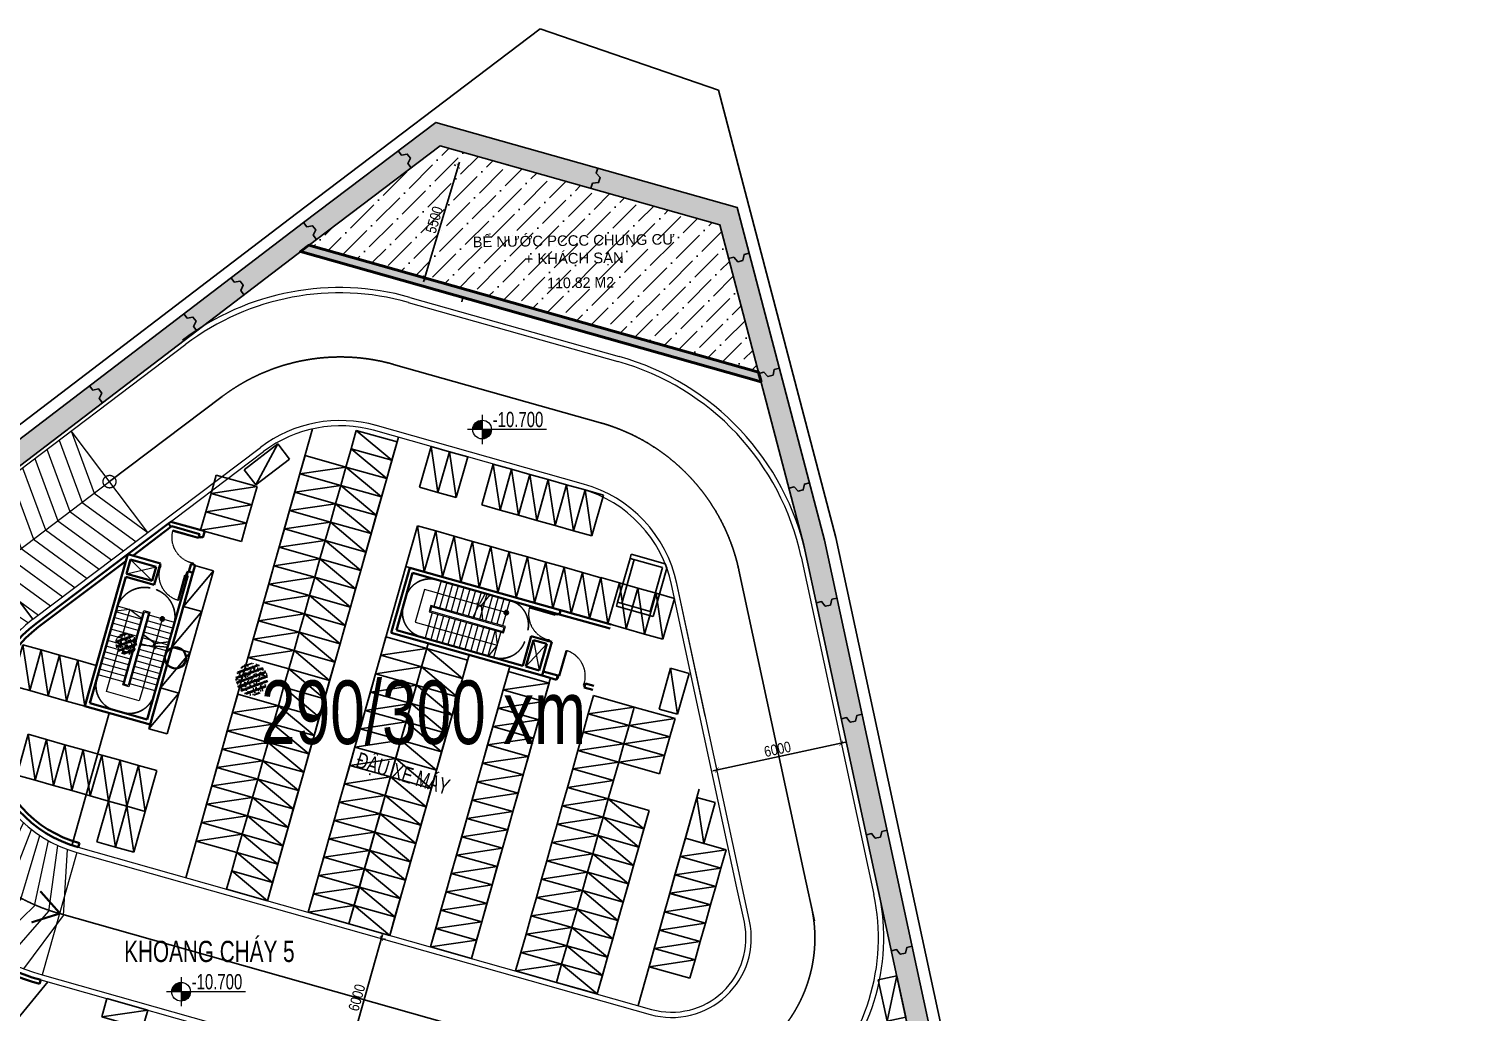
# Model space of a CAD drawing. Header units: millimetres. Extents: x -1534340 to 1713810, y -1348191 to 1114081.
# Drawn here: x 1308139 to 1375774, y 102014 to 148426 of the extents above; entities that cross this region are included whole.
import ezdxf
from ezdxf.enums import TextEntityAlignment as Align

# ---------------------------------------------------------------- set-up
doc = ezdxf.new("R2010")
doc.units = ezdxf.units.MM
doc.header["$LTSCALE"] = 100
doc.header["$PDMODE"] = 32
doc.header["$PDSIZE"] = 2.5
for name, pattern in [('DASHDOT2', [0.5, 0.25, -0.125, 0, -0.125]), ('DASHED', [4.5, 3, -1.5]), ('HIDDEN', [0.375, 0.25, -0.125]), ('Xref_ST_MBDV Cot vach 30.7.2022$0$DASHDOT', [1, 0.5, -0.25, 0, -0.25])]:
    doc.linetypes.add(name, pattern=pattern)
for name, color, linetype in [('A-FLOR-STRS', 16, 'Continuous'), ('A-FLOR-STRS-ARROW', 8, 'Continuous'), ('ccu12-Hatch', 250, 'Continuous'), ('KC-Betong', 6, 'Continuous'), ('KT-Kich thuoc', 9, 'Continuous'), ('KT-Nuoc', 164, 'Continuous'), ('Wall FF', 4, 'Continuous'), ('xemay', 39, 'Continuous'), ('Xref_ST_MBDV Cot vach 30.7.2022$0$KT-Text', 7, 'Continuous'), ('Xref_ST_MBDV Cot vach 30.7.2022$0$Xref_ST_MBDV Cot vach 30.7.2022|Xref_ST_MBDV Cot vach 30.7.2022|Xref_ST_MBDV Cot vach 30.7.2022|Xref_ST_MBDV Cot vach 30.7.2022|A-CORE-OTLN', 2, 'Continuous'), ('Xref_ST_MBDV Cot vach 30.7.2022$0$Xref_ST_MBDV Cot vach 30.7.2022|Xref_ST_MBDV Cot vach 30.7.2022|Xref_ST_MBDV Cot vach 30.7.2022|Xref_ST_MBDV Cot vach 30.7.2022|A-WALL-PATT', 251, 'Continuous'), ('Xref_ST_MBDV Cot vach 30.7.2022$0$Xref_ST_MBDV Cot vach 30.7.2022|Xref_ST_MBDV Cot vach 30.7.2022|Xref_ST_MBDV Cot vach 30.7.2022|Xref_ST_MBDV Cot vach 30.7.2022|ccu12-Thay', 7, 'Continuous'), ('Xref_ST_MBDV Cot vach 30.7.2022$0$Xref_ST_MBDV Cot vach 30.7.2022|Xref_ST_MBDV Cot vach 30.7.2022|Xref_ST_MBDV Cot vach 30.7.2022|Xref_ST_MBDV Cot vach 30.7.2022|Site_plot line', 1, 'Xref_ST_MBDV Cot vach 30.7.2022$0$DASHDOT')]:
    doc.layers.add(name, color=color, linetype=linetype)
for name, color, linetype, lineweight in [('CUA', 37, 'Continuous', 13), ('GT NEW', 1, 'Continuous', 13), ('KT-Chu viet', 255, 'Continuous', 20), ('KT-Ghi chu', 26, 'Continuous', 15), ('KT-GIAO THONG HAM', 42, 'Continuous', 13), ('KT-Net cat', 1, 'Continuous', 40), ('KT-Net cot', 2, 'Continuous', 50), ('KT-Net khuat', 8, 'HIDDEN', 18), ('KT-Net manh', 251, 'Continuous', 13), ('KT-Net thay', 7, 'Continuous', 15), ('KT-Vat lieu', 250, 'Continuous', 9), ('SPE-MEP-HVAC', 140, 'Continuous', 0)]:
    doc.layers.add(name, color=color, linetype=linetype, lineweight=lineweight)
doc.styles.add('220126_HDN_HBA typical plan$0$211210_HDN_HBA_TYPICAL PLAN CORE OPT 1$0$HBA-Text', font='GOTHIC.TTF')
doc.styles.add('Arial Narrow', font='ARIALN.TTF')
doc.styles.add('font unicode ccu', font='arial.ttf')
doc.styles.add('Xref_ST_MBDV Cot vach 30.7.2022$0$Arial', font='arial.ttf', dxfattribs={"width": 0.7})
doc.dimstyles.new('CCU_1-300', dxfattribs={"dimscale": 200, "dimtxt": 2.5, "dimasz": 1, "dimexe": 1, "dimexo": 2, "dimgap": 0.5, "dimtad": 1, "dimdec": 0, "dimrnd": 5, "dimdsep": 46, "dimtxsty": 'Arial Narrow', "dimblk": 'ARCHTICK', "dimcen": -1, "dimdle": 1, "dimclrd": 256, "dimclre": 256, "dimclrt": 3, "dimadec": 0, "dimazin": 2, "dimtfac": 0.1, "dimtdec": 0, "dimtix": 1, "dimtmove": 2, "dimatfit": 1, "dimfxl": 1, "dimtvp": 0.833333, "dimtolj": 1, "dimtzin": 12, "dimarcsym": 0})

# ---------------------------------------------------------------- blocks, each defined once
blk = doc.blocks.new('Xref_ST_MBDV Cot vach 30.7.2022$0$Tuong Vay01-flat-1')
at = {"layer": 'Xref_ST_MBDV Cot vach 30.7.2022$0$Xref_ST_MBDV Cot vach 30.7.2022|Xref_ST_MBDV Cot vach 30.7.2022|Xref_ST_MBDV Cot vach 30.7.2022|Xref_ST_MBDV Cot vach 30.7.2022|A-WALL-PATT'}
h = blk.add_hatch(dxfattribs=at)
h.set_pattern_fill('ACET-2D-VATLIEU04', color=256, scale=50, pattern_type=2)
h.set_pattern_definition([(50, (-11139561.84, -1407213.45), (-225.902474, 189.5546825), [37.5, -412.5]), (355, (-11139561.84, -1407213.45), (32.127212, 367.215716), [30, -330]), (100.4514, (-11139531.95, -1407216.06), (-341.231527, -62.944187), [31.870095, -350.571056]), (46.1842, (-11139561.84, -1407113.45), (-319.180497, 306.252097), [56.25, -618.75]), (96.6356, (-11139517.37, -1407120.34), (-516.995922, -60.144022), [47.805144, -525.8565]), (351.1842, (-11139561.84, -1407113.45), (84.740774, 546.39543), [45, -495]), (21, (-11139511.84, -1407138.45), (-105.680822, 275.3079534), [37.5, -412.5]), (326, (-11139511.84, -1407138.45), (206.128805, 305.59852), [30, -330]), (71.4514, (-11139486.97, -1407155.22), (-328.963765, 110.380101), [31.870095, -350.571056]), (37.5, (-11139561.84, -1407213.45), (-78.1345294, 101.8269012), [0, -326, 0, -335, 0, -331.25]), (7.5, (-11139561.84, -1407213.45), (-23.2793464, 176.824191), [0, -191, 0, -318.5, 0, -126.25]), (327.5, (-11139673.34, -1407213.45), (71.9444175, 112.9301145), [0, -125, 0, -390, 0, -517.5000003]), (317.5, (-11139723.34, -1407213.45), (158.0205496, 172.449169), [0, -162.5, 0, -259, 0, -367.5]), (45, (-11139561.84, -1407213.45), (-150.260191, 150.260191), []), (45, (-11139561.84, -1407152.2), (-150.260191, 150.260191), [])])
h.paths.add_polyline_path([(-82665, -118500), (-81837, -121132), (-80903, -123728), (-79863, -126284), (-78720, -128795), (-77475, -131258), (-76131, -133667), (-74689, -136020), (-73153, -138312), (-71525, -140539), (-69807, -142699), (-68002, -144786), (-66114, -146798), (-64145, -148731), (-62100, -150582), (-59980, -152349), (-57790, -154027), (-55533, -155614), (-53213, -157109), (-50835, -158507), (-48401, -159807), (-45916, -161007), (-43385, -162104), (-40811, -163097), (-38198, -163985), (-35551, -164765), (-32875, -165436), (-30174, -165998), (-27451, -166448), (-24702, -166789), (-4397, -168938), (36420, -167648), (41836, -160719), (12445, -24368), (8473, -9249), (-4719, -5521), (-10557, -9947), (-34021, -27848), (-39777, -32009), (-41249, -35294), (-45787, -38574), (-49368, -38942), (-57644, -44924), (-59845, -46601), (-61969, -48362), (-64020, -50208), (-65993, -52137), (-67887, -54144), (-69696, -56226), (-71420, -58381), (-73054, -60604), (-74596, -62892), (-76043, -65242), (-77394, -67648), (-78645, -70107), (-79794, -72615), (-80841, -75168), (-81782, -77762), (-82617, -80392), (-83343, -83054), (-83961, -85743), (-84468, -88455), (-84865, -91186), (-85149, -93930), (-85321, -96684), (-85381, -99530), (-85329, -102201), (-85163, -104955), (-84886, -107701), (-84496, -110432), (-83996, -113146), (-83385, -115836)], flags=16)
h.paths.add_polyline_path([(-83625, -118781), (-82785, -121452), (-81837, -124086), (-80781, -126680), (-79621, -129228), (-78358, -131727), (-76994, -134172), (-75531, -136560), (-73973, -138886), (-72320, -141146), (-70577, -143337), (-68746, -145455), (-66829, -147497), (-64832, -149459), (-62755, -151337), (-60604, -153130), (-58382, -154833), (-56092, -156444), (-53738, -157960), (-51324, -159379), (-48854, -160699), (-46333, -161916), (-43764, -163030), (-41151, -164038), (-38500, -164938), (-35814, -165730), (-33098, -166411), (-30357, -166981), (-27595, -167438), (-24816, -167783), (-4434, -169940), (36920, -168633), (42913, -160966), (13418, -24135), (9295, -8442), (-4926, -4424), (-11163, -9151), (-34617, -27045), (-40580, -31355), (-42052, -34640), (-46156, -37607), (-49737, -37975), (-58240, -44121), (-60467, -45819), (-62623, -47605), (-64704, -49479), (-66707, -51435), (-68628, -53472), (-70465, -55586), (-72214, -57772), (-73872, -60029), (-75437, -62350), (-76905, -64734), (-78276, -67176), (-79545, -69672), (-80712, -72217), (-81774, -74808), (-82729, -77440), (-83576, -80109), (-84314, -82810), (-84940, -85539), (-85455, -88291), (-85857, -91062), (-86146, -93847), (-86321, -96642), (-86382, -99529), (-86328, -102241), (-86160, -105036), (-85879, -107821), (-85484, -110593), (-84976, -113347), (-84356, -116078)])
at = {"layer": 'Xref_ST_MBDV Cot vach 30.7.2022$0$Xref_ST_MBDV Cot vach 30.7.2022|Xref_ST_MBDV Cot vach 30.7.2022|Xref_ST_MBDV Cot vach 30.7.2022|Xref_ST_MBDV Cot vach 30.7.2022|A-CORE-OTLN', "color": 6}
for points in [[(42913, -160966), (13418, -24135), (9295, -8442), (-4926, -4424), (-11163, -9151), (-34617, -27045), (-40580, -31355), (-42052, -34640), (-46156, -37607), (-49737, -37975), (-58240, -44121), (-60467, -45819), (-62623, -47605), (-64704, -49479), (-66707, -51435), (-68628, -53472)], [(41836, -160719), (12445, -24368), (8473, -9249), (-4719, -5521), (-10557, -9947), (-34021, -27848), (-39777, -32009), (-41249, -35294), (-45787, -38574), (-49368, -38942), (-57644, -44924), (-59845, -46601), (-61969, -48362), (-64020, -50208), (-65993, -52137), (-67887, -54144), (-69696, -56226)]]:
    blk.add_lwpolyline(points, dxfattribs=at)
at = {"layer": 'Xref_ST_MBDV Cot vach 30.7.2022$0$Xref_ST_MBDV Cot vach 30.7.2022|Xref_ST_MBDV Cot vach 30.7.2022|Xref_ST_MBDV Cot vach 30.7.2022|Xref_ST_MBDV Cot vach 30.7.2022|ccu12-Thay', "ltscale": 10}
for points in [[(-6700, -5768), (-6548, -5967), (-6274, -5915), (-6122, -6113), (-6245, -6365), (-6093, -6563)], [(2721, -6586), (2639, -6822), (2835, -7022), (2753, -7259), (2476, -7295), (2394, -7531)], [(-11163, -9151), (-11011, -9349), (-10736, -9297), (-10585, -9496), (-10708, -9747), (-10556, -9946)], [(9860, -10595), (9619, -10658), (9561, -10932), (9319, -10996), (9135, -10785), (8893, -10849)], [(-14583, -11760), (-14431, -11959), (-14156, -11906), (-14005, -12105), (-14128, -12356), (-13976, -12555)], [(-16809, -13458), (-16657, -13657), (-16382, -13605), (-16231, -13804), (-16354, -14055), (-16202, -14253)], [(11284, -16011), (11042, -16074), (10985, -16348), (10743, -16412), (10558, -16202), (10316, -16265)], [(-21261, -16855), (-21109, -17054), (-20835, -17001), (-20683, -17200), (-20806, -17452), (-20654, -17650)], [(12707, -21427), (12465, -21491), (12408, -21764), (12166, -21828), (11981, -21618), (11740, -21681)], [(14008, -26872), (13764, -26925), (13694, -27196), (13450, -27249), (13275, -27030), (13031, -27083)], [(15188, -32347), (14944, -32399), (14874, -32670), (14630, -32723), (14455, -32505), (14211, -32557)], [(16368, -37821), (16124, -37873), (16054, -38144), (15810, -38197), (15635, -37979), (15391, -38032)], [(17548, -43295), (17304, -43348), (17234, -43619), (16990, -43671), (16815, -43453), (16571, -43506)]]:
    blk.add_lwpolyline(points, dxfattribs=at)
at = {"layer": 'Xref_ST_MBDV Cot vach 30.7.2022$0$Xref_ST_MBDV Cot vach 30.7.2022|Xref_ST_MBDV Cot vach 30.7.2022|Xref_ST_MBDV Cot vach 30.7.2022|Xref_ST_MBDV Cot vach 30.7.2022|Site_plot line', "ltscale": 5000}
for p, q in [((0, 0), (-11496, -8713)), ((8409, -2905), (0, 0)), ((13953, -24007), (8409, -2905)), ((-11496, -8713), (-34945, -26604)), ((43505, -161101), (13953, -24007))]:
    blk.add_line(p, q, dxfattribs=at)
blk = doc.blocks.new('BBBBBB2')
at = {"layer": 'A-FLOR-STRS-ARROW'}
h = blk.add_hatch(color=256, dxfattribs=at)
edge = h.paths.add_edge_path(flags=0)
edge.add_arc((-38795, 141625), 100, -105.77878, 254.22122, ccw=False)
blk.add_circle((-38795, 141625), 100, dxfattribs=at)
at = {"layer": 'A-FLOR-STRS-ARROW', "linetype": 'DASHED', "ltscale": 200}
for centre, start, end in [((-42384, 142015), 73.59202, 160.26912), ((-38946, 141044), 348.17328, 74.85038), ((-42493, 141630), 168.17328, 254.85038), ((-39054, 140659), 253.59202, 340.26912)]:
    blk.add_arc(centre, 1200, start, end, dxfattribs=at)
at = {"layer": 'KT-Net cat'}
for p, q in [((-44221, 140664), (-43350, 143743)), ((-43974, 140802), (-43212, 143496)), ((-43350, 143743), (-36230, 141731)), ((-43212, 143496), (-36285, 141539)), ((-36285, 141539), (-36230, 141731)), ((-38007, 139116), (-43974, 140802)), ((-37099, 138652), (-44221, 140664)), ((-37613, 140511), (-38007, 139116)), ((-37509, 140326), (-37863, 139075)), ((-36843, 140294), (-37613, 140511)), ((-36884, 140150), (-37509, 140326)), ((-36884, 140150), (-37237, 138899)), ((-36651, 140240), (-37099, 138652)), ((-36843, 140294), (-36651, 140240)), ((-37863, 139075), (-37237, 138899))]:
    blk.add_line(p, q, dxfattribs=at)
at = {"layer": 'KT-Net manh', "elevation": 0}
for points in [[(-39796, 142531), (-40046, 142053), (-40181, 142066), (-39976, 141908), (-40113, 141925), (-40377, 141396)], [(-39896, 141260), (-39960, 141954), (-39556, 142463)], [(-39294, 140779), (-39230, 140085), (-39634, 139576)]]:
    blk.add_lwpolyline(points, dxfattribs=at)
at = {"layer": 'KT-Net thay'}
for p, q in [((-41865, 143116), (-42205, 141913)), ((-41596, 143040), (-41936, 141837)), ((-41326, 142964), (-41666, 141761)), ((-41057, 142887), (-41397, 141685)), ((-40788, 142811), (-41127, 141609)), ((-40518, 142735), (-40858, 141532)), ((-40249, 142659), (-40589, 141456)), ((-39979, 142583), (-40319, 141380)), ((-39710, 142507), (-40050, 141304)), ((-39440, 142431), (-39780, 141228)), ((-39171, 142354), (-39511, 141152)), ((-38901, 142278), (-39241, 141076)), ((-38632, 142202), (-38972, 140999)), ((-42287, 141624), (-42627, 140422)), ((-42017, 141548), (-42357, 140345)), ((-41748, 141472), (-42088, 140269)), ((-41478, 141396), (-41818, 140193)), ((-41209, 141320), (-41549, 140117)), ((-40940, 141244), (-41279, 140041)), ((-40670, 141168), (-41010, 139965)), ((-40401, 141091), (-40741, 139889)), ((-40131, 141015), (-40471, 139812)), ((-39862, 140939), (-40202, 139736)), ((-39592, 140863), (-39932, 139660)), ((-39323, 140787), (-39663, 139584)), ((-39053, 140711), (-39393, 139508))]:
    blk.add_line(p, q, dxfattribs=at)
at = {"layer": 'KT-Net thay', "elevation": 0}
blk.add_lwpolyline([(-38795, 141625), (-41836, 142484), (-42077, 142552), (-42654, 142715), (-43089, 141176), (-39230, 140085)], dxfattribs=at)
for points in [[(-38919, 140673), (-38837, 140961), (-42350, 141954), (-42431, 141665)], [(-38953, 140734), (-38899, 140927), (-42315, 141892), (-42369, 141700)]]:
    blk.add_lwpolyline(points, close=True, dxfattribs=at)
at = {"layer": 'SPE-MEP-HVAC', "linetype": 'HIDDEN', "ltscale": 1000, "elevation": 0}
for points in [[(-37863, 139075), (-36884, 140150)], [(-37509, 140326), (-37237, 138899)]]:
    blk.add_lwpolyline(points, dxfattribs=at)
blk = doc.blocks.new('*U1527')
blk.add_line((24, 120), (-399, 1081))
for points in [[(46, 20), (-458, 1164), (-421, 1180), (82, 36)], [(5, 112), (42, 128), (-381, 1089), (-418, 1073)], [(40, -92), (95, -67), (71, -12), (62, -16), (46, 20), (0, 0)], [(1276, 453), (1221, 428), (1197, 483), (1206, 487), (1190, 524), (1235, 544)]]:
    blk.add_lwpolyline(points, close=True)
at = {"linetype": 'HIDDEN'}
blk.add_arc((46, 20), 1250, 23.76895, 113.76895, dxfattribs=at)
blk = doc.blocks.new('plot bike')
at = {"linetype": 'HIDDEN', "ltscale": 1000}
blk.add_line((0, 450), (2000, -450), dxfattribs=at)
blk.add_lwpolyline([(0, 450), (2000, 450), (2000, -450), (0, -450)], close=True, dxfattribs=at)
blk = doc.blocks.new('_ARCHTICK')
at = {"color": 0, "linetype": 'ByBlock', "const_width": 0.15}
blk.add_lwpolyline([(-0.5, -0.5), (0.5, 0.5)], dxfattribs=at)
blk = doc.blocks.new('*D2299')
at = {"layer": 'Defpoints', "color": 0, "transparency": 16777216}
for p in [(1328409, 141938), (1328667, 141861), (1327078, 136595)]:
    blk.add_point(p, dxfattribs=at)
at = {"layer": 'KT-Kich thuoc', "lineweight": -2, "transparency": 16777216}
for p, q in [((1326763, 136481), (1328467, 142130)), ((1328284, 141976), (1328218, 141996)), ((1326695, 136711), (1326629, 136730))]:
    blk.add_line(p, q, dxfattribs=at)
at = {"layer": 'KT-Kich thuoc', "lineweight": -2, "transparency": 16777216, "xscale": 200, "yscale": 200, "zscale": 200}
for p, rotation in [((1328409, 141938), 73.21260309465923), ((1326821, 136673), 253.2126030946592)]:
    blk.add_blockref('_ARCHTICK', p, dxfattribs=dict(at, rotation=rotation))
at = {"layer": 'KT-Kich thuoc', "color": 3, "transparency": 16777216, "insert": (1327275, 139408), "char_height": 500, "attachment_point": 5, "rotation": 73.2126, "style": 'Arial Narrow'}
blk.add_mtext('\\A1;5500', dxfattribs=at)
blk = doc.blocks.new('*D2300')
at = {"layer": 'Defpoints', "color": 0, "transparency": 16777216}
for p in [(1324477, 105584), (1324780, 105498), (1322846, 99810)]:
    blk.add_point(p, dxfattribs=at)
at = {"layer": 'KT-Kich thuoc', "lineweight": -2, "transparency": 16777216}
for p, q in [((1323094, 99532), (1324834, 105691)), ((1324862, 105475), (1324972, 105444)), ((1323231, 99701), (1323341, 99670))]:
    blk.add_line(p, q, dxfattribs=at)
at = {"layer": 'KT-Kich thuoc', "lineweight": -2, "transparency": 16777216, "xscale": 200, "yscale": 200, "zscale": 200}
for p, rotation in [((1324780, 105498), 74.22122040986072), ((1323148, 99724), 254.2212204098607)]:
    blk.add_blockref('_ARCHTICK', p, dxfattribs=dict(at, rotation=rotation))
at = {"layer": 'KT-Kich thuoc', "color": 3, "transparency": 16777216, "insert": (1323622, 102708), "char_height": 500, "attachment_point": 5, "rotation": 74.22122, "style": 'Arial Narrow'}
blk.add_mtext('\\A1;6000', dxfattribs=at)
blk = doc.blocks.new('BBBBBB11')
at = {"layer": 'A-FLOR-STRS-ARROW'}
h = blk.add_hatch(color=256, dxfattribs=at)
edge = h.paths.add_edge_path(flags=0)
edge.add_arc((-49928, 143108), 100, -285.77904, 74.22096, ccw=False)
for points in [[(-48828, 143473), (-48764, 142779), (-49167, 142270)], [(-48927, 142202), (-48677, 142680), (-48542, 142667), (-48747, 142825), (-48611, 142808), (-48346, 143337)]]:
    blk.add_lwpolyline(points, dxfattribs=at)
blk.add_circle((-49928, 143108), 100, dxfattribs=at)
at = {"layer": 'A-FLOR-STRS-ARROW', "linetype": 'DASHED', "ltscale": 200}
for centre, radius, start, end in [((-49586, 143872), 1377, 79.30235, 159.13539), ((-49599, 143819), 1379, 169.34089, 249.09615), ((-46230, 143102), 1200, 348.17302, 74.85012), ((-46339, 142717), 1200, 253.59176, 340.26886)]:
    blk.add_arc(centre, radius, start, end, dxfattribs=at)
at = {"layer": 'KT-Net cat'}
for p, q in [((-51674, 146095), (-52108, 144555)), ((-44502, 144069), (-51674, 146095)), ((-51875, 144645), (-51536, 145848)), ((-50860, 145657), (-51536, 145848)), ((-50860, 145657), (-51200, 144454)), ((-51096, 144269), (-50716, 145617)), ((-44749, 143931), (-50716, 145617)), ((-52108, 144555), (-51096, 144269)), ((-51200, 144454), (-51875, 144645)), ((-45373, 140989), (-44502, 144069)), ((-45511, 141236), (-44749, 143931)), ((-52474, 143256), (-52542, 143015)), ((-52542, 143015), (-45373, 140989)), ((-52474, 143256), (-52281, 143201)), ((-52281, 143201), (-52295, 143153)), ((-52295, 143153), (-45511, 141236))]:
    blk.add_line(p, q, dxfattribs=at)
at = {"layer": 'KT-Net thay'}
for p, q in [((-49670, 144022), (-49330, 145225)), ((-49400, 143946), (-49060, 145149)), ((-49131, 143870), (-48791, 145073)), ((-48861, 143794), (-48522, 144997)), ((-48592, 143718), (-48252, 144921)), ((-48325, 143634), (-47985, 144837)), ((-48055, 143558), (-47715, 144761)), ((-47786, 143482), (-47446, 144684)), ((-47516, 143405), (-47176, 144608)), ((-47247, 143329), (-46907, 144532)), ((-46977, 143253), (-46638, 144456)), ((-46708, 143177), (-46368, 144380)), ((-46437, 143105), (-46098, 144308)), ((-50091, 142531), (-49751, 143734)), ((-49822, 142455), (-49482, 143657)), ((-49552, 142379), (-49212, 143581)), ((-49283, 142302), (-48943, 143505)), ((-49013, 142226), (-48674, 143429)), ((-48744, 142150), (-48404, 143353)), ((-48475, 142074), (-48135, 143277)), ((-48205, 141998), (-47865, 143201)), ((-47936, 141922), (-47596, 143124)), ((-47666, 141846), (-47326, 143048)), ((-47397, 141769), (-47057, 142972)), ((-47127, 141693), (-46787, 142896)), ((-46858, 141617), (-46518, 142820))]:
    blk.add_line(p, q, dxfattribs=at)
for points in [[(-49429, 143954), (-49493, 144648), (-49089, 145157)], [(-50025, 143131), (-46888, 142245), (-46648, 142177), (-46070, 142014), (-45635, 143553), (-49494, 144644)]]:
    blk.add_lwpolyline(points, dxfattribs=at)
for points in [[(-49805, 144060), (-49886, 143772), (-46374, 142779), (-46292, 143068)], [(-49770, 143999), (-49824, 143806), (-46408, 142841), (-46354, 143033)]]:
    blk.add_lwpolyline(points, close=True, dxfattribs=at)
at = {"layer": 'SPE-MEP-HVAC', "linetype": 'HIDDEN', "ltscale": 1000}
for points in [[(-50860, 145657), (-51875, 144645)], [(-51200, 144454), (-51536, 145848)]]:
    blk.add_lwpolyline(points, dxfattribs=at)
blk = doc.blocks.new('*U1517')
blk.add_line((-63, -104), (-1025, -527))
for points in [[(92, 40), (116, -15), (61, -39), (57, -30), (20, -46), (0, 0)], [(20, -46), (-1124, -549), (-1108, -585), (36, -82)], [(-71, -86), (-55, -123), (-1017, -545), (-1033, -508)], [(635, -1196), (610, -1141), (556, -1165), (560, -1174), (523, -1190), (543, -1236)]]:
    blk.add_lwpolyline(points, close=True)
at = {"linetype": 'HIDDEN'}
blk.add_arc((20, -46), 1250, 203.72097, 293.72097, dxfattribs=at)
blk = doc.blocks.new('*U1520')
blk.add_line((-104, 63), (-527, 1025))
for points in [[(-46, -20), (-549, 1124), (-585, 1108), (-82, -36)], [(-86, 71), (-123, 55), (-545, 1017), (-508, 1033)], [(40, -92), (-15, -116), (-39, -61), (-30, -57), (-46, -20), (0, 0)], [(-1196, -635), (-1141, -610), (-1165, -556), (-1174, -560), (-1190, -523), (-1236, -543)]]:
    blk.add_lwpolyline(points, close=True)
at = {"linetype": 'HIDDEN'}
blk.add_arc((-46, -20), 1250, 113.72091, 203.72091, dxfattribs=at)
blk = doc.blocks.new('*U1521')
blk.add_line((-24, -120), (399, -1081))
for points in [[(-40, 92), (-95, 67), (-71, 12), (-62, 17), (-46, -20), (0, 0)], [(-1276, -452), (-1221, -427), (-1197, -482), (-1206, -486), (-1190, -523), (-1236, -543)], [(-46, -20), (457, -1165), (420, -1181), (-82, -36)], [(-6, -112), (-42, -128), (380, -1089), (417, -1073)]]:
    blk.add_lwpolyline(points, close=True)
at = {"linetype": 'HIDDEN'}
blk.add_arc((-46, -20), 1250, 203.72091, 293.72091, dxfattribs=at)
blk = doc.blocks.new('*U2294')
at = {"layer": 'KT-Net manh', "linetype": 'HIDDEN', "ltscale": 3000}
blk.add_lwpolyline([(0, -3000), (900, 0), (0, 3000)], dxfattribs=at)
blk = doc.blocks.new('*U2295')
at = {"layer": 'KT-Kich thuoc', "color": 0, "linetype": 'ByBlock', "lineweight": -2, "transparency": 16777216}
for p, rotation in [((1311954, 127053), 217.0829542743545), ((1310806, 126185), 217.0829542743545), ((1311380, 126619), 217.0829542743545), ((1310232, 125751), 217.0829542743545), ((1309083, 124883), 217.0829542743545), ((1309657, 125317), 217.0829542743545), ((1308509, 124449), 217.0829542743545), ((1307360, 123581), 217.0829542743545), ((1307934, 124015), 217.0829542743545), ((1306786, 123147), 217.0829542743545), ((1306217, 122706), 219.5520870330055), ((1305680, 122227), 224.0110143710325), ((1305182, 121707), 228.4699417090594), ((1304727, 121150), 232.9288690470865), ((1304315, 120559), 237.3877963851135), ((1303951, 119938), 241.8467237231405), ((1303637, 119291), 246.3056510611677), ((1303373, 118621), 250.7645783991946), ((1303163, 117933), 255.2235057372216), ((1303007, 117231), 259.6824330752486), ((1302905, 116518), 264.1413604132755), ((1302860, 115800), 268.6002877513026), ((1302870, 115080), 273.0592150893296), ((1302937, 114364), 277.5181424273565), ((1303058, 113654), 281.9770697653835), ((1303235, 112957), 286.4359971034106), ((1303465, 112275), 290.8949244414376), ((1303748, 111613), 295.3538517794645), ((1304081, 110975), 299.8127791174914), ((1304463, 110365), 304.2717064555185), ((1304891, 109787), 308.7306337935456), ((1305363, 109243), 313.1895611315726), ((1305876, 108738), 317.6484884695997), ((1306426, 108274), 322.1074158076266), ((1307011, 107855), 326.5663431456535), ((1307626, 107482), 331.0252704836804), ((1308269, 107158), 335.4841978217074), ((1308935, 106885), 339.9431251597344)]:
    blk.add_blockref('*U2294', p, dxfattribs=dict(at, rotation=rotation))
blk = doc.blocks.new('*U2285')
at = {"layer": 'KT-Ghi chu'}
h = blk.add_hatch(color=256, dxfattribs=at)
edge = h.paths.add_edge_path()
edge.add_ellipse((286, 0), major_axis=(130, 130), ratio=1, start_angle=45, end_angle=135)
edge.add_line((102, 0), (286, 0))
edge.add_line((286, 0), (286, 184))
h = blk.add_hatch(color=256, dxfattribs=at)
edge = h.paths.add_edge_path()
edge.add_ellipse((286, 0), major_axis=(130, 130), ratio=1, start_angle=225, end_angle=315)
edge.add_line((469, 0), (286, 0))
edge.add_line((286, 0), (286, -184))
for p, q in [((286, 286), (286, -286)), ((1550, 0), (0, 0))]:
    blk.add_line(p, q, dxfattribs=at)
blk.add_circle((286, 0), 184, dxfattribs=at)
at = {"color": 3, "style": 'font unicode ccu', "width": 0.7}
blk.add_attdef('FL', (493, 47), '', height=300, dxfattribs=at)
at = {"color": 1, "style": 'font unicode ccu', "width": 0.7}
blk.add_attdef('SL', (490, -337), '', height=300, dxfattribs=at)
blk = doc.blocks.new('*U2286')
at = {"layer": 'KT-Ghi chu'}
h = blk.add_hatch(color=256, dxfattribs=at)
edge = h.paths.add_edge_path()
edge.add_ellipse((286, 0), major_axis=(130, 130), ratio=1, start_angle=45, end_angle=135)
edge.add_line((102, 0), (286, 0))
edge.add_line((286, 0), (286, 184))
h = blk.add_hatch(color=256, dxfattribs=at)
edge = h.paths.add_edge_path()
edge.add_ellipse((286, 0), major_axis=(130, 130), ratio=1, start_angle=225, end_angle=315)
edge.add_line((469, 0), (286, 0))
edge.add_line((286, 0), (286, -184))
for p, q in [((286, 286), (286, -286)), ((1550, 0), (0, 0))]:
    blk.add_line(p, q, dxfattribs=at)
blk.add_circle((286, 0), 184, dxfattribs=at)
at = {"color": 3, "style": 'font unicode ccu', "width": 0.7}
blk.add_attdef('FL', (493, 47), '', height=300, dxfattribs=at)
at = {"color": 1, "style": 'font unicode ccu', "width": 0.7}
blk.add_attdef('SL', (490, -337), '', height=300, dxfattribs=at)
blk = doc.blocks.new('*D2301')
at = {"layer": 'Defpoints', "color": 0, "transparency": 16777216}
for p in [(1346473, 114713), (1346519, 114502), (1340654, 113238)]:
    blk.add_point(p, dxfattribs=at)
at = {"layer": 'KT-Kich thuoc', "lineweight": -2, "transparency": 16777216}
for p, q in [((1340412, 113407), (1346669, 114756)), ((1346435, 114893), (1346431, 114909)), ((1340569, 113629), (1340566, 113645))]:
    blk.add_line(p, q, dxfattribs=at)
at = {"layer": 'KT-Kich thuoc', "lineweight": -2, "transparency": 16777216, "xscale": 200, "yscale": 200, "zscale": 200}
for p, rotation in [((1346473, 114713), 12.16425705402165), ((1340608, 113449), 192.1642570540216)]:
    blk.add_blockref('_ARCHTICK', p, dxfattribs=dict(at, rotation=rotation))
at = {"layer": 'KT-Kich thuoc', "color": 3, "transparency": 16777216, "insert": (1343466, 114429), "char_height": 500, "attachment_point": 5, "rotation": 12.16426, "style": 'Arial Narrow'}
blk.add_mtext('\\A1;6000', dxfattribs=at)

msp = doc.modelspace()

# ---------------------------------------------------------------- hatches: boundary and pattern name
at = {"layer": 'ccu12-Hatch', "ltscale": 0.5}
h = msp.add_hatch(dxfattribs=at)
h.set_pattern_fill('VATLIEU04', color=256, scale=50, angle=335, pattern_type=2)
h.set_pattern_definition([(25, (1225658.93, 174105.35), (311.76915, -180), [37.5, -412.5]), (330, (1225658.93, 174105.35), (96.0694, 370.1782), [30, -330]), (75.4514, (1225684.9, 174090.35), (407.8386, 190.1779), [31.8701, -350.571]), (21.1842, (1225701.2, 174195.98), (448.6488, -300.5234), [56.25, -618.75]), (71.6356, (1225738.6, 174170.93), (629.386, 243.9225), [47.8051, -525.8565]), (326.1842, (1225701.2, 174196), (629.386, 243.923), [45, -495]), (356, (1225735.95, 174152.2), (185.4137, -308.5802), [37.5, -412.5]), (301, (1225735.95, 174152.2), (263.4901, 277.1898), [30, -330]), (46.4514, (1225751.4, 174126.47), (448.9038, -31.3908), [31.8701, -350.571]), (12.5, (1225658.93, 174105.35), (75.8538, 148.28266), [0, -326, 0, -335, 0, -331.25]), (342.5, (1225658.93, 174105.35), (202.55378, 123.1402), [0, -191, 0, -318.5, 0, -126.25]), (302.5, (1225557.88, 174152.47), (237.13767, -123.02238), [0, -125, 0, -390, 0, -517.5]), (292.5, (1225512.56, 174173.6), (285.4262, -77.8696), [0, -162.5, 0, -259, 0, -367.5]), (20, (1225658.93, 174105.35), (-72.6793, 199.6847), []), (20, (1225684.82, 174160.86), (-72.6793, 199.6847), [])])
edge = h.paths.add_edge_path()
edge.add_arc((1312736.3, 119401.8), 500, 0, 360)
h = msp.add_hatch(dxfattribs=at)
h.set_pattern_fill('VATLIEU04', color=256, scale=50, angle=335, pattern_type=2)
h.set_pattern_definition([(25, (1235117.86, 226923.5), (311.76915, -180), [37.5, -412.5]), (330, (1235117.86, 226923.5), (96.0694, 370.1782), [30, -330]), (75.4514, (1235143.85, 226908.5), (407.83865, 190.1779), [31.8701, -350.5711]), (21.1842, (1235160.13, 227014.1), (448.6488, -300.5234), [56.25, -618.75]), (71.6356, (1235197.5, 226989.1), (629.386, 243.9225), [47.8051, -525.8565]), (326.1842, (1235160.1, 227014.1), (629.3859, 243.923), [45, -495]), (356, (1235194.88, 226970.33), (185.4137, -308.5802), [37.5, -412.5]), (301, (1235194.88, 226970.33), (263.4901, 277.1898), [30, -330]), (46.4514, (1235210.33, 226944.62), (448.9038, -31.3908), [31.8701, -350.5711]), (12.5, (1235117.86, 226923.49), (75.8538, 148.28266), [0, -326, 0, -335, 0, -331.25]), (342.5, (1235117.86, 226923.49), (202.55378, 123.1402), [0, -191, 0, -318.5, 0, -126.25]), (302.5, (1235016.81, 226970.61), (237.13767, -123.02238), [0, -125, 0, -390, 0, -517.5]), (292.5, (1234971.5, 226991.74), (285.42618, -77.8696), [0, -162.5, 0, -259, 0, -367.5]), (20, (1235117.86, 226923.5), (-72.67928, 199.68468), []), (20, (1235143.75, 226979), (-72.67928, 199.68468), [])])
edge = h.paths.add_edge_path()
edge.add_arc((1318664.2, 117726.7), 750, 0, 360)
at = {"layer": 'KT-Nuoc'}
h = msp.add_hatch(dxfattribs=at)
h.set_pattern_fill('ANSI36', color=5, scale=5000)
h.set_pattern_definition([(45, (1022139.46, -20748.4), (331.4563, 1215.3398), [1562.5, -312.5, 0, -312.5])])
h.paths.add_polyline_path([(1321359, 138210.2), (1342570.3, 132219.7), (1340742.2, 139177.2), (1327550.6, 142904.7)])
at = {"layer": 'KT-Vat lieu'}
h = msp.add_hatch(dxfattribs=at)
h.set_pattern_fill('BTCT', color=256, scale=40)
h.set_pattern_definition([(69.04714, (952556.85, 12013.35), (279.38775, 69.90339), [30, -330]), (14.04714, (952556.85, 12013.35), (-150.65184, 266.2916), [24, -264]), (119.49854, (952580.14, 12019.17), (128.73617, 336.19488), [25.49608, -280.45684]), (65.23134, (952530.75, 12088.97), (425.1306, 76.73314), [45, -495]), (115.68274, (952566.17, 12095.36), (226.23636, 490.32347), [38.2441, -420.6852]), (10.23134, (952530.75, 12088.97), (226.23598, 490.32365), [36, -396]), (40.04714, (952575.08, 12083.12), (278.24787, -74.31099), [30, -330]), (345.04714, (952575.08, 12083.12), (-2.66234, 305.94134), [24, -264]), (90.49854, (952598.27, 12076.92), (275.5857, 231.63013), [25.49608, -280.45684]), (56.547138, (952556.85, 12013.35), (-38.85778, 127.454548), [0, -260.8, 0, -268, 0, -265]), (26.547138, (952556.85, 12013.35), (47.98077, 183.4678), [0, -152.8, 0, -254.8, 0, -101]), (346.547138, (952472.54, 11984.24), (204.782626, 61.156312), [0, -100, 0, -312, 0, -414]), (336.54714, (952434.73, 11971.18), (207.43524, 113.97788), [0, -130, 0, -207.2, 0, -294]), (64.04714, (952556.85, 12013.35), (-134.87316, 65.64473), []), (64.04714, (952623.7, 12036.42), (-134.87316, 65.64473), [])])
h.paths.add_polyline_path([(1342688.2, 131770.7), (1342571.2, 132216.2), (1321359, 138210.2), (1320961.4, 137906.8)])

# ---------------------------------------------------------------- linework, layer by layer
at = {"layer": 'A-FLOR-STRS', "linetype": 'DASHDOT2', "ltscale": 3000}
for p, q in [((1311954.4, 127053.4), (1317262.8, 131065.7)), ((1344728.4, 108571.1), (1345209.5, 106339.2)), ((1309591.8, 106672.4), (1336644.8, 99028))]:
    msp.add_line(p, q, dxfattribs=at)
msp.add_lwpolyline([(1344728.4, 108571.1), (1341644.4, 122878.6, 0.2775923), (1335117.3, 129830.9), (1325354.3, 132588.1)], format="xyb", dxfattribs=at)
for centre, radius, start, end in [((1322840.3, 123686.3), 9250, 74.229317, 127.082954), ((1312107, 115573.9), 9250, 127.082954, 254.22122), ((1338480.2, 105523.7), 6750, 254.22122, 12.164257)]:
    msp.add_arc(centre, radius, start, end, dxfattribs=at)
at = {"layer": 'Defpoints'}
msp.add_line((1308338.5, 120559.9), (1304720.7, 125346.5), dxfattribs=at)
at = {"layer": 'GT NEW', "color": 31}
for p, q in [((1326118.1, 135749.6), (1335999.4, 132958.9)), ((1303868.5, 124865.9), (1315323.9, 133605.7)), ((1334239.6, 126701.6), (1324411.8, 129477.2)), ((1308489.2, 120360.4), (1319222.5, 128472.9)), ((1341551.4, 107886.2), (1338467.3, 122193.7)), ((1340059.6, 115993.5), (1338710.4, 122252.4)), ((1310475.5, 109800), (1337528.5, 102155.5)), ((1341901.7, 106261.2), (1341551.4, 107886.2)), ((1308708, 103544.9), (1335761, 95900.5))]:
    msp.add_line(p, q, dxfattribs=at)
for centre, radius, start, end in [((1322788.7, 123960.7), 12250, 74.229317, 127.082954), ((1332602, 120929.4), 12500, 12.164257, 74.229327), ((1322840.3, 123686.3), 6000, 74.229317, 127.082954), ((1332602, 120929.4), 6000, 12.16428, 74.229317), ((1338480.2, 105523.7), 10000, 254.22122, 12.164257), ((1338480.2, 105523.7), 3500, 254.22122, 12.164257)]:
    msp.add_arc(centre, radius, start, end, dxfattribs=at)
at = {"layer": 'KC-Betong', "linetype": 'DASHED', "ltscale": 100}
for p, q in [((1336508.7, 123434.7), (1335924.1, 121365.7)), ((1336701.1, 123380.3), (1336116.5, 121311.3))]:
    msp.add_line(p, q, dxfattribs=at)
msp.add_lwpolyline([(1335924.1, 121365.7), (1337463.8, 120930.6), (1338048.4, 122999.6), (1336508.7, 123434.7), (1336563.1, 123627.1), (1338166.3, 123174.1), (1338246.4, 122964.8), (1337601.8, 120683.8), (1335869.7, 121173.2)], close=True, dxfattribs=at)
at = {"layer": 'KT-GIAO THONG HAM'}
for p, q in [((1326050.1, 135509), (1335927.9, 132719.3)), ((1304319.4, 125043.2), (1315553, 133533.9)), ((1334307.6, 126942.2), (1324479.8, 129717.8)), ((1308338.5, 120559.9), (1319071.7, 128672.4)), ((1344578.1, 123505.7), (1348011.4, 107577.8)), ((1341795.8, 107938.9), (1338711.7, 122246.4)), ((1310407.5, 109559.4), (1337460.5, 101915)), ((1342146.1, 106313.8), (1341795.8, 107938.9)), ((1308776, 103785.5), (1335829, 96141.1))]:
    msp.add_line(p, q, dxfattribs=at)
for centre, radius, start, end in [((1322788.7, 123960.7), 12000, 74.229317, 127.082954), ((1332650, 120974.5), 12193.7, 11.980807, 74.40575), ((1322840.3, 123686.3), 6250, 74.229317, 127.082954), ((1332650, 120974.5), 6193.7, 11.906855, 74.476873), ((1312107, 115573.9), 12250, 127.082954, 254.22122), ((1312107, 115573.9), 6250, 127.082954, 254.22122), ((1338480.2, 105523.7), 9750, 254.22122, 12.164257), ((1338480.2, 105523.7), 3750, 254.22122, 12.164257)]:
    msp.add_arc(centre, radius, start, end, dxfattribs=at)
at = {"layer": 'KT-Kich thuoc'}
for p, q in [((1328628.2, 135741.3), (1328572, 135542.3)), ((1349186.7, 103311.6), (1350400.2, 97681.9))]:
    msp.add_line(p, q, dxfattribs=at)
at = {"layer": 'KT-Net cat'}
for p, q in [((1314730.3, 125077.6), (1312810.6, 123626.6)), ((1313054.6, 123560.4), (1314850.9, 124918.1)), ((1316166.5, 124470.6), (1316359, 124416.2)), ((1308489.2, 120360.4), (1312810.6, 123626.6)), ((1308609.8, 120200.9), (1312720.5, 123307.9)), ((1315799.2, 123171.5), (1315991.6, 123117.1)), ((1333182.1, 120792), (1335571.2, 120116.9)), ((1333236.5, 120984.5), (1335625.6, 120309.4)), ((1332364.2, 117903.3), (1333047.5, 117710.3)), ((1332418.6, 118095.8), (1333102, 117902.7)), ((1333102, 117902.7), (1333047.5, 117710.3)), ((1334401.1, 117535.5), (1334346.6, 117343.1)), ((1334346.6, 117343.1), (1334754.8, 117227.7)), ((1334401.1, 117535.5), (1334809.2, 117420.2)), ((1310475.5, 109800), (1310529.9, 109992.4)), ((1308708, 103544.9), (1308653.6, 103352.4))]:
    msp.add_line(p, q, dxfattribs=at)
for points in [[(1316359, 124416.2), (1316443.2, 124714), (1314846.2, 125165.2), (1314730.3, 125077.6), (1314850.9, 124918.1), (1314887.5, 124945.7), (1316196.3, 124575.9), (1316166.5, 124470.6)], [(1315799.2, 123171.5), (1315697.2, 122811)], [(1315991.6, 123117.1), (1315889.7, 122756.6)]]:
    msp.add_lwpolyline(points, dxfattribs=at)
msp.add_circle((1315066.3, 118738.4), 500, dxfattribs=at)
for radius, start in [(12500, 135.128822), (12700, 140.134847), (6000, 127.082954), (5800, 127.082954)]:
    msp.add_arc((1312107, 115573.9), radius, start, 254.22122, dxfattribs=at)
at = {"layer": 'KT-Net cat', "color": 31}
msp.add_arc((1312107, 115573.9), 6000, 127.082954, 254.22122, dxfattribs=at)
at = {"layer": 'KT-Net cot'}
msp.add_lwpolyline([(1342688.2, 131770.7), (1342571.2, 132216.2), (1321359, 138210.2), (1320961.4, 137906.8)], close=True, dxfattribs=at)
at = {"layer": 'KT-Net khuat', "linetype": 'HIDDEN', "ltscale": 3000}
msp.add_line((1310407.5, 109559.4), (1308776, 103785.5), dxfattribs=at)
at = {"layer": 'KT-Net thay'}
msp.add_line((1313763.3, 124660.1), (1310145.4, 129446.7), dxfattribs=at)
at = {"layer": 'KT-Net thay', "linetype": 'DASHDOT2', "ltscale": 3000}
msp.add_lwpolyline([(1309591.8, 106672.4, -0.6196534), (1306529.6, 122953.2), (1311954.4, 127053.4)], format="xyb", dxfattribs=at)
at = {"layer": 'KT-Net thay', "linetype": 'Continuous', "const_width": 100}
msp.add_lwpolyline([(1308687.4, 107730), (1309617, 106680.4), (1308271.5, 106258.3)], dxfattribs=at)
at = {"layer": 'KT-Net thay', "linetype": 'HIDDEN', "ltscale": 1000}
msp.add_circle((1311954.4, 127053.4), 300, dxfattribs=at)
at = {"layer": 'xemay'}
for p, q in [((1315551.5, 108365.6), (1321535.5, 129542.8)), ((1319400.7, 107277.9), (1325580.4, 129147.2)), ((1321325.4, 106734.1), (1325934.6, 123045.7)), ((1323250, 106190.2), (1326989, 119422.2)), ((1325174.7, 105646.4), (1328913.6, 118878.4)), ((1327099.3, 105102.5), (1330838.3, 118334.5)), ((1329023.9, 104558.7), (1332762.9, 117790.7)), ((1310186.5, 109927.3), (1311939.6, 116131.4)), ((1339768.4, 112537.7), (1336886, 102337.1)), ((1337408.6, 111541.8), (1334961.3, 102881)), ((1309049.6, 103448.4), (1305808.2, 99523.4))]:
    msp.add_line(p, q, dxfattribs=at)

# ---------------------------------------------------------------- block references
msp.add_blockref('Xref_ST_MBDV Cot vach 30.7.2022$0$Tuong Vay01-flat-1', (1332269.3, 148426.1))
ref = msp.add_blockref('*U2286', (1328846.6, 129513.7), dxfattribs=dict(xscale=2.4, yscale=2.4, zscale=2.4))
ref.add_attrib('FL', '-10.700', (1330030.9, 129626.8), dxfattribs={"color": 3, "height": 720, "style": 'font unicode ccu', "width": 0.7})
ref = msp.add_blockref('*U2285', (1314642.5, 102986.2), dxfattribs=dict(xscale=2.4, yscale=2.4, zscale=2.4))
ref.add_attrib('FL', '-10.700', (1315826.9, 103099.3), dxfattribs={"color": 3, "height": 720, "style": 'font unicode ccu', "width": 0.7})
at = {"layer": 'CUA', "xscale": -1}
for name, p, rotation in [('*U1521', (1316166.5, 124470.6, 0), 277.9424200759955), ('*U1520', (1315595.1, 122632.4), 187.9424200759955)]:
    msp.add_blockref(name, p, dxfattribs=dict(at, rotation=rotation))
at = {"layer": 'CUA'}
for name, p, rotation in [('*U1517', (1332987.5, 120844.6), 320.5002546301789), ('*U1527', (1333100.5, 117898), 320.448827452168)]:
    msp.add_blockref(name, p, dxfattribs=dict(at, rotation=rotation))
at = {"layer": 'KT-Kich thuoc'}
msp.add_blockref('*U2295', (0, 0), dxfattribs=at)
at = {"layer": 'KT-Net cat', "xscale": -1, "rotation": 58.44245317599638}
msp.add_blockref('BBBBBB11', (1410257.5, 3137.4), dxfattribs=at)
at = {"layer": 'KT-Net cat'}
msp.add_blockref('BBBBBB2', (1369463.6, -20748.4), dxfattribs=at)
at = {"layer": 'xemay'}
for p, rotation in [((1323472, 129040.9), 344.2212141962478), ((1323227.3, 128174.8), 344.2212141962478), ((1322982.6, 127308.7), 344.2212141962478), ((1322737.8, 126442.7), 344.2212141962478), ((1322493.1, 125576.6), 344.2212141962478), ((1322248.4, 124710.5), 344.2212141962478), ((1322003.6, 123844.4), 344.2212141962478), ((1321758.9, 122978.3), 344.2212141962478), ((1315874.4, 121046.6, 0), 74.22121419624716), ((1321514.2, 122112.2), 344.2212141962478), ((1315330.6, 119122), 74.22121419624716), ((1321269.4, 121246.1), 344.2212141962478), ((1321024.7, 120380), 344.2212141962478), ((1320780, 119514), 344.2212141962478), ((1314786.8, 117197.3), 74.22121419624716), ((1320535.3, 118647.9), 344.2212141962478), ((1326798.6, 118748.5), 344.2212141962478), ((1320290.5, 117781.8), 344.2212141962478), ((1326553.9, 117882.4), 344.2212141962478), ((1314242.9, 115272.7), 74.22121419624716), ((1320045.8, 116915.7), 344.2212141962478), ((1326309.2, 117016.3), 344.2212141962478), ((1319801.1, 116049.6), 344.2212141962478), ((1326064.4, 116150.2), 344.2212141962478), ((1325819.7, 115284.2), 344.2212141962478), ((1319556.3, 115183.5), 344.2212141962478), ((1319311.6, 114317.4), 344.2212141962478), ((1325575, 114418.1), 344.2212141962478), ((1319066.9, 113451.3), 344.2212141962478), ((1325330.2, 113552), 344.2212141962478), ((1318822.1, 112585.3), 344.2212141962478), ((1325085.5, 112685.9), 344.2212141962478), ((1318577.4, 111719.2), 344.2212141962478), ((1324840.8, 111819.8), 344.2212141962478), ((1335361.6, 111652.6), 344.2212141962478), ((1318332.7, 110853.1), 344.2212141962478), ((1324596, 110953.7), 344.2212141962478), ((1335116.9, 110786.5), 344.2212141962478), ((1318087.9, 109987), 344.2212141962478), ((1324351.3, 110087.6), 344.2212141962478), ((1334872.2, 109920.5), 344.2212141962478), ((1324106.6, 109221.5), 344.2212141962478), ((1317843.2, 109120.9), 344.2212141962478), ((1334627.5, 109054.4), 344.2212141962478), ((1317598.5, 108254.8), 344.2212141962478), ((1323861.9, 108355.5), 344.2212141962478), ((1334382.7, 108188.3), 344.2212141962478), ((1323617.1, 107489.4), 344.2212141962478), ((1334138, 107322.2), 344.2212141962478), ((1323372.4, 106623.3), 344.2212141962478), ((1333893.3, 106456.1), 344.2212141962478), ((1333648.5, 105590), 344.2212141962478), ((1333403.8, 104723.9), 344.2212141962478), ((1333159.1, 103857.9), 344.2212141962478), ((1348653.9, 103648), 282.1642570564067)]:
    msp.add_blockref('plot bike', p, dxfattribs=dict(at, rotation=rotation))
at = {"layer": 'xemay', "xscale": -1}
for p, rotation in [((1320161.4, 128474.5), 37.64798057249891), ((1327009.3, 126665.4), 254.2212265879982), ((1322982.6, 127308.7), 344.2212265879923), ((1327875.3, 126420.7), 254.2212265879982), ((1329944.3, 125836.1), 254.2212265879982), ((1318788.6, 126389.3), 344.221226587997), ((1322737.8, 126442.7), 344.2212265879923), ((1330810.4, 125591.4), 254.2212265879982), ((1331676.5, 125346.6), 254.2212265879982), ((1318543.9, 125523.2), 344.221226587997), ((1322493.1, 125576.6), 344.2212265879923), ((1332542.6, 125101.9), 254.2212265879982), ((1333408.7, 124857.2), 254.2212265879982), ((1334274.8, 124612.4), 254.2212265879982), ((1318299.2, 124657.2), 344.221226587997), ((1322248.4, 124710.5), 344.2212265879923), ((1322003.6, 123844.4), 344.2212265879923), ((1326367.6, 122923.3), 254.2212265879982), ((1327233.7, 122678.6), 254.2212265879982), ((1328099.8, 122433.8), 254.2212265879982), ((1321758.9, 122978.3), 344.2212265879923), ((1328965.9, 122189.1), 254.2212265879982), ((1329832, 121944.4), 254.2212265879982), ((1330698, 121699.6), 254.2212265879982), ((1331564.1, 121454.9), 254.2212265879982), ((1332430.2, 121210.2), 254.2212265879982), ((1321514.2, 122112.2), 344.2212265879923), ((1333296.3, 120965.4), 254.2212265879982), ((1334162.4, 120720.7), 254.2212265879982), ((1335028.5, 120476), 254.2212265879982), ((1321269.4, 121246.1), 344.2212265879923), ((1335894.6, 120231.3), 254.2212265879982), ((1336760.7, 119986.5), 254.2212265879982), ((1337626.7, 119741.8), 254.2212265879982), ((1321024.7, 120380), 344.2212265879923), ((1320780, 119514), 344.2212265879923), ((1326798.6, 118748.5), 344.2212265879923), ((1307753.5, 117314.2), 254.2212265879928), ((1308619.6, 117069.5), 254.2212265879928), ((1320535.3, 118647.9), 344.2212265879923), ((1309485.7, 116824.8), 254.2212265879928), ((1310351.8, 116580), 254.2212265879928), ((1326553.9, 117882.4), 344.2212265879923), ((1326309.2, 117016.3), 344.2212265879923), ((1332572.5, 117117), 344.2212265879923), ((1338314.9, 116200.3), 254.2212265879928), ((1319801.1, 116049.6), 344.2212265879923), ((1326064.4, 116150.2), 344.2212265879923), ((1332327.8, 116250.9), 344.2212265879923), ((1332083.1, 115384.8), 344.2212265879923), ((1336585.3, 115983.1), 344.2212265879923), ((1338509.9, 115439.2), 344.2212265879923), ((1319556.3, 115183.5), 344.2212265879923), ((1325819.7, 115284.2), 344.2212265879923), ((1336340.6, 115117), 344.2212265879923), ((1308007.9, 113085.7), 254.2212265879928), ((1319311.6, 114317.4), 344.2212265879923), ((1325575, 114418.1), 344.2212265879923), ((1331838.3, 114518.7), 344.2212265879923), ((1336095.8, 114250.9), 344.2212265879923), ((1338265.2, 114573.1), 344.2212265879923), ((1308874, 112841), 254.2212265879928), ((1309740.1, 112596.3), 254.2212265879928), ((1310606.2, 112351.5), 254.2212265879928), ((1319066.9, 113451.3), 344.2212265879923), ((1325330.2, 113552), 344.2212265879923), ((1331593.6, 113652.6), 344.2212265879923), ((1335851.1, 113384.8), 344.2212265879923), ((1338020.5, 113707), 344.2212265879923), ((1311472.3, 112106.8), 254.2212265879928), ((1312338.4, 111862.1), 254.2212265879928), ((1313204.4, 111617.3), 254.2212265879928), ((1325085.5, 112685.9), 344.2212265879923), ((1331348.9, 112786.5), 344.2212265879923), ((1318822.1, 112585.3), 344.2212265879923), ((1335606.4, 112518.7), 344.2212265879923), ((1318577.4, 111719.2), 344.2212265879923), ((1324840.8, 111819.8), 344.2212265879923), ((1331104.2, 111920.4), 344.2212265879923), ((1335361.6, 111652.6), 344.2212265879923), ((1311794.5, 109937.4), 254.2212265879928), ((1312660.6, 109692.7), 254.2212265879928), ((1318332.7, 110853.1), 344.2212265879923), ((1324596, 110953.7), 344.2212265879923), ((1330859.4, 111054.4), 344.2212265879923), ((1335116.9, 110786.5), 344.2212265879923), ((1339551.9, 110104.9), 254.2212265879928), ((1318087.9, 109987), 344.2212265879923), ((1324351.3, 110087.6), 344.2212265879923), ((1330614.7, 110188.3), 344.2212265879923), ((1330370, 109322.2), 344.2212265879923), ((1334872.2, 109920.5), 344.2212265879923), ((1324106.6, 109221.5), 344.2212265879923), ((1334627.4, 109054.4), 344.2212265879923), ((1340921.1, 109250.4), 344.2212265879923), ((1323861.9, 108355.5), 344.2212265879923), ((1330125.2, 108456.1), 344.2212265879923), ((1334382.7, 108188.3), 344.2212265879923), ((1340676.4, 108384.3), 344.2212265879923), ((1323617.1, 107489.4), 344.2212265879923), ((1329880.5, 107590), 344.2212265879923), ((1334138, 107322.2), 344.2212265879923), ((1340431.6, 107518.2), 344.2212265879923), ((1323372.4, 106623.3), 344.2212265879923), ((1329635.8, 106723.9), 344.2212265879923), ((1340186.9, 106652.1), 344.2212265879923), ((1333893.3, 106456.1), 344.2212265879923), ((1329391, 105857.8), 344.2212265879923), ((1333648.5, 105590), 344.2212265879923), ((1339942.2, 105786), 344.2212265879923), ((1329146.3, 104991.7), 344.2212265879923), ((1333403.8, 104723.9), 344.2212265879923), ((1339697.4, 104919.9), 344.2212265879923), ((1333159.1, 103857.9), 344.2212265879923), ((1339452.7, 104053.8), 344.2212265879923), ((1313632.6, 101685.7), 344.2212265879923)]:
    msp.add_blockref('plot bike', p, dxfattribs=dict(at, rotation=rotation))

# ---------------------------------------------------------------- texts
at = {"layer": 'Defpoints', "style": 'Xref_ST_MBDV Cot vach 30.7.2022$0$Arial', "width": 0.7}
msp.add_text('290/300 xm', height=3000, dxfattribs=at).set_placement((1319100.9, 116172.5), align=Align.MIDDLE_LEFT)
at = {"layer": 'KT-Chu viet', "style": '220126_HDN_HBA typical plan$0$211210_HDN_HBA_TYPICAL PLAN CORE OPT 1$0$HBA-Text'}
msp.add_text('110.82 M2', height=500, rotation=0.793763, dxfattribs=at).set_placement((1332602.2, 136169.9))
at = {"layer": 'KT-Chu viet', "insert": (1333857.4, 138679.2), "char_height": 500, "width": 9556.985, "attachment_point": 2, "rotation": 0.793763, "style": '220126_HDN_HBA typical plan$0$211210_HDN_HBA_TYPICAL PLAN CORE OPT 1$0$HBA-Text'}
msp.add_mtext('B{\\fArial|b0|i0|c0|p34;Ể NƯỚC PCCC CHUNG CƯ + KHÁCH SẠN}', dxfattribs=at)
at = {"layer": 'Wall FF', "linetype": 'DASHED', "ltscale": 200, "style": 'Xref_ST_MBDV Cot vach 30.7.2022$0$Arial', "width": 0.7}
msp.add_text('KHOANG CHÁY 5', height=1000, dxfattribs=at).set_placement((1312643.4, 104889), align=Align.MIDDLE_LEFT)
at = {"layer": 'Xref_ST_MBDV Cot vach 30.7.2022$0$KT-Text', "style": 'Xref_ST_MBDV Cot vach 30.7.2022$0$Arial', "width": 0.7}
msp.add_text('ĐẬU XE MÁY', height=750, rotation=342.892208, dxfattribs=at).set_placement((1323640.5, 113951.4), align=Align.MIDDLE_LEFT)

# ---------------------------------------------------------------- dimensions: what is measured, and where the dimension line sits
at = {"layer": 'KT-Kich thuoc'}
for p1, p2, distance, picture, middle in [((1327078.1, 136595), (1328666.6, 141860.6), 268.9, '*D2299', (1327274.8, 139408.1)), ((1340653.5, 113238), (1346518.8, 114502.3), 216, '*D2301', (1343465.8, 114428.6)), ((1322845.8, 99809.7), (1324477.3, 105583.7), -314.1, '*D2300', (1323622, 102707.9))]:
    dim = msp.add_aligned_dim(p1=p1, p2=p2, distance=distance, dimstyle='CCU_1-300', dxfattribs=at)
    dim.commit()
    dim.dimension.update_dxf_attribs({"geometry": picture, "text_midpoint": middle})

doc.saveas('drawing.dxf')
